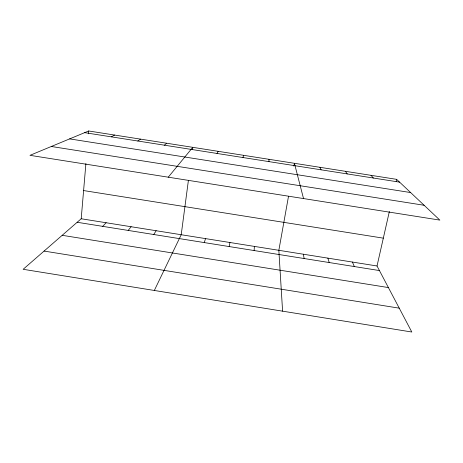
<?xml version="1.0" encoding="UTF-8"?>
<svg xmlns="http://www.w3.org/2000/svg" width="463" height="463" viewBox="0 0 463 463"><rect width="100%" height="100%" fill="white"/><g stroke="black" fill="none" stroke-linecap="round" stroke-linejoin="round"><path stroke-width="0.69" d="M254.112 250.547L254.384 246.409M389.354 211.516L377.027 265.982L411.81 332.017L23.15 269.298L81.199 218.762L85.904 163.566M88.439 133.813L88.682 130.983L396.641 179.355L439.85 220.11L29.979 155.336L88.682 130.983M188.389 180.483L181.212 234.724L154.324 290.469M192.498 149.451L192.776 147.332L168.254 177.19M288.507 196.306L278.842 250.309L282.592 311.165M293.907 166.107L294.41 163.294L303.525 198.563M229.156 246.559L229.961 242.508M396.166 181.45L396.641 179.355M242.988 157.536L243.521 155.302M204.229 242.577L205.572 238.613M217.02 153.456L218.131 151.314M153.739 234.509L156.158 230.724M128.176 230.429L131.133 226.731M102.647 226.349L106.149 222.744M164.417 145.191L166.697 143.235M137.789 141.007L140.654 139.143M111.195 136.828L114.65 135.063M84.648 132.655L399.604 182.15M69.624 138.888L410.64 192.562M51.318 146.482L424.114 205.271M83.6 190.559L383.323 238.156M81.199 218.762L377.027 265.982M77.159 222.275L379.44 270.566M62.187 235.308L388.393 287.569M44.078 251.079L399.245 308.167M371.025 175.332L373.404 178.029M345.45 171.31L347.238 173.92M319.91 167.299L321.119 169.817M352.43 262.058L354.299 266.555M327.868 258.134L329.199 262.544M303.34 254.222L304.133 258.539M268.945 159.295L268.991 161.628"/></g></svg>
